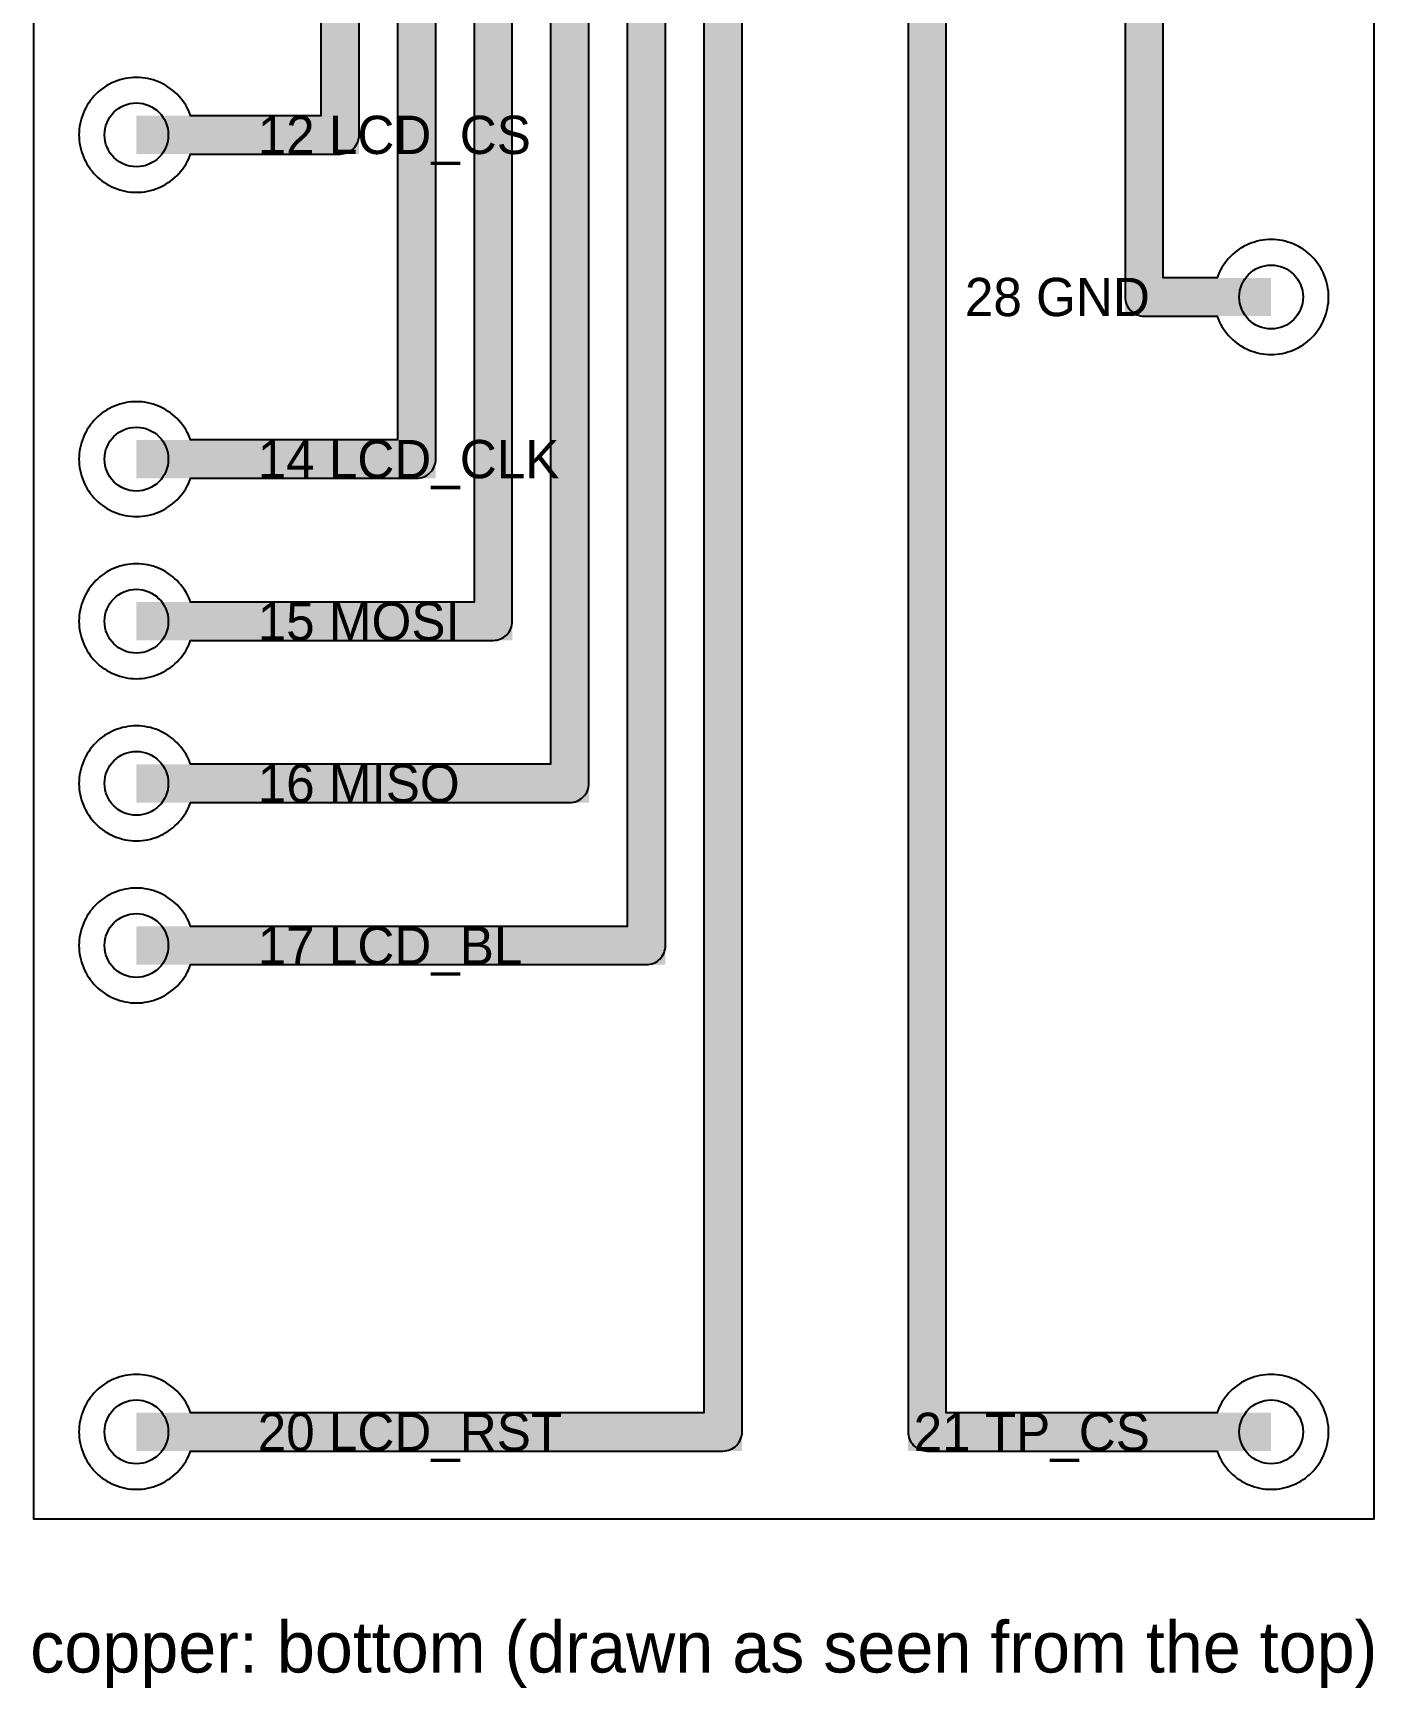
# Model space of a CAD drawing. Header units: millimetres. Extents: x 0 to 21, y -53.6 to 24.
# Drawn here: x -0.01 to 21, y -53.64 to -27.72 of the extents above; entities that cross this region are included whole.
import ezdxf
from ezdxf.enums import TextEntityAlignment as Align

# ---------------------------------------------------------------- set-up
doc = ezdxf.new("R2010")
doc.units = ezdxf.units.MM
for name, color, linetype in [('COPPER_BOTTOM', 1, 'Continuous'), ('DRILL', 5, 'Continuous'), ('NOTE', 8, 'Continuous'), ('OUTLINE', 7, 'Continuous'), ('SILK_TOP', 2, 'Continuous'), ('TRACK_CENTER', 3, 'Continuous')]:
    doc.layers.add(name, color=color, linetype=linetype)

msp = doc.modelspace()

# ---------------------------------------------------------------- linework, layer by layer
at = {"layer": 'COPPER_BOTTOM'}
for points in [[(8.1, 20.82), (8.1, -39.17), (2.458, -39.17), (2.457, -39.167), (2.441, -39.126), (2.424, -39.085), (2.404, -39.046), (2.382, -39.007), (2.358, -38.97), (2.333, -38.934), (2.306, -38.899), (2.277, -38.866), (2.246, -38.834), (2.214, -38.803), (2.181, -38.774), (2.146, -38.747), (2.11, -38.722), (2.073, -38.698), (2.034, -38.676), (1.995, -38.656), (1.954, -38.639), (1.913, -38.623), (1.871, -38.609), (1.829, -38.597), (1.786, -38.587), (1.742, -38.58), (1.698, -38.574), (1.654, -38.571), (1.61, -38.57), (1.566, -38.571), (1.522, -38.574), (1.478, -38.58), (1.434, -38.587), (1.391, -38.597), (1.349, -38.609), (1.307, -38.623), (1.266, -38.639), (1.225, -38.656), (1.186, -38.676), (1.147, -38.698), (1.11, -38.722), (1.074, -38.747), (1.039, -38.774), (1.006, -38.803), (0.974, -38.834), (0.943, -38.866), (0.914, -38.899), (0.887, -38.934), (0.862, -38.97), (0.838, -39.007), (0.816, -39.046), (0.796, -39.085), (0.779, -39.126), (0.763, -39.167), (0.749, -39.209), (0.737, -39.251), (0.727, -39.294), (0.72, -39.338), (0.714, -39.382), (0.711, -39.426), (0.71, -39.47), (0.711, -39.514), (0.714, -39.558), (0.72, -39.602), (0.727, -39.646), (0.737, -39.689), (0.749, -39.731), (0.763, -39.773), (0.779, -39.814), (0.796, -39.855), (0.816, -39.894), (0.838, -39.933), (0.862, -39.97), (0.887, -40.006), (0.914, -40.041), (0.943, -40.074), (0.974, -40.106), (1.006, -40.137), (1.039, -40.166), (1.074, -40.193), (1.11, -40.218), (1.147, -40.242), (1.186, -40.264), (1.225, -40.284), (1.266, -40.301), (1.307, -40.317), (1.349, -40.331), (1.391, -40.343), (1.434, -40.353), (1.478, -40.36), (1.522, -40.366), (1.566, -40.369), (1.61, -40.37), (1.654, -40.369), (1.698, -40.366), (1.742, -40.36), (1.786, -40.353), (1.829, -40.343), (1.871, -40.331), (1.913, -40.317), (1.954, -40.301), (1.995, -40.284), (2.034, -40.264), (2.073, -40.242), (2.11, -40.218), (2.146, -40.193), (2.181, -40.166), (2.214, -40.137), (2.246, -40.106), (2.277, -40.074), (2.306, -40.041), (2.333, -40.006), (2.358, -39.97), (2.382, -39.933), (2.404, -39.894), (2.424, -39.855), (2.441, -39.814), (2.457, -39.773), (2.458, -39.77), (8.4, -39.77), (8.429, -39.769), (8.459, -39.764), (8.487, -39.757), (8.515, -39.747), (8.541, -39.735), (8.567, -39.719), (8.59, -39.702), (8.612, -39.682), (8.632, -39.66), (8.649, -39.637), (8.665, -39.611), (8.677, -39.585), (8.687, -39.557), (8.694, -39.529), (8.699, -39.499), (8.7, -39.47), (8.7, 21.12)], [(6.9, 18.28), (6.9, -36.63), (2.458, -36.63), (2.457, -36.627), (2.441, -36.586), (2.424, -36.545), (2.404, -36.506), (2.382, -36.467), (2.358, -36.43), (2.333, -36.394), (2.306, -36.359), (2.277, -36.326), (2.246, -36.294), (2.214, -36.263), (2.181, -36.234), (2.146, -36.207), (2.11, -36.182), (2.073, -36.158), (2.034, -36.136), (1.995, -36.116), (1.954, -36.099), (1.913, -36.083), (1.871, -36.069), (1.829, -36.057), (1.786, -36.047), (1.742, -36.04), (1.698, -36.034), (1.654, -36.031), (1.61, -36.03), (1.566, -36.031), (1.522, -36.034), (1.478, -36.04), (1.434, -36.047), (1.391, -36.057), (1.349, -36.069), (1.307, -36.083), (1.266, -36.099), (1.225, -36.116), (1.186, -36.136), (1.147, -36.158), (1.11, -36.182), (1.074, -36.207), (1.039, -36.234), (1.006, -36.263), (0.974, -36.294), (0.943, -36.326), (0.914, -36.359), (0.887, -36.394), (0.862, -36.43), (0.838, -36.467), (0.816, -36.506), (0.796, -36.545), (0.779, -36.586), (0.763, -36.627), (0.749, -36.669), (0.737, -36.711), (0.727, -36.754), (0.72, -36.798), (0.714, -36.842), (0.711, -36.886), (0.71, -36.93), (0.711, -36.974), (0.714, -37.018), (0.72, -37.062), (0.727, -37.106), (0.737, -37.149), (0.749, -37.191), (0.763, -37.233), (0.779, -37.274), (0.796, -37.315), (0.816, -37.354), (0.838, -37.393), (0.862, -37.43), (0.887, -37.466), (0.914, -37.501), (0.943, -37.534), (0.974, -37.566), (1.006, -37.597), (1.039, -37.626), (1.074, -37.653), (1.11, -37.678), (1.147, -37.702), (1.186, -37.724), (1.225, -37.744), (1.266, -37.761), (1.307, -37.777), (1.349, -37.791), (1.391, -37.803), (1.434, -37.813), (1.478, -37.82), (1.522, -37.826), (1.566, -37.829), (1.61, -37.83), (1.654, -37.829), (1.698, -37.826), (1.742, -37.82), (1.786, -37.813), (1.829, -37.803), (1.871, -37.791), (1.913, -37.777), (1.954, -37.761), (1.995, -37.744), (2.034, -37.724), (2.073, -37.702), (2.11, -37.678), (2.146, -37.653), (2.181, -37.626), (2.214, -37.597), (2.246, -37.566), (2.277, -37.534), (2.306, -37.501), (2.333, -37.466), (2.358, -37.43), (2.382, -37.393), (2.404, -37.354), (2.424, -37.315), (2.441, -37.274), (2.457, -37.233), (2.458, -37.23), (7.2, -37.23), (7.229, -37.229), (7.259, -37.224), (7.287, -37.217), (7.315, -37.207), (7.341, -37.195), (7.367, -37.179), (7.39, -37.162), (7.412, -37.142), (7.432, -37.12), (7.449, -37.097), (7.465, -37.071), (7.477, -37.045), (7.487, -37.017), (7.494, -36.989), (7.499, -36.959), (7.5, -36.93), (7.5, 18.58)], [(9.3, 13.5), (9.3, -41.71), (2.458, -41.71), (2.457, -41.707), (2.457, -41.707), (2.441, -41.666), (2.424, -41.625), (2.404, -41.586), (2.382, -41.547), (2.358, -41.51), (2.333, -41.474), (2.306, -41.439), (2.277, -41.406), (2.246, -41.374), (2.214, -41.343), (2.181, -41.314), (2.146, -41.287), (2.11, -41.262), (2.073, -41.238), (2.034, -41.216), (1.995, -41.196), (1.954, -41.179), (1.913, -41.163), (1.871, -41.149), (1.829, -41.137), (1.786, -41.127), (1.742, -41.12), (1.698, -41.114), (1.654, -41.111), (1.61, -41.11), (1.566, -41.111), (1.522, -41.114), (1.478, -41.12), (1.434, -41.127), (1.391, -41.137), (1.349, -41.149), (1.307, -41.163), (1.266, -41.179), (1.225, -41.196), (1.186, -41.216), (1.147, -41.238), (1.11, -41.262), (1.074, -41.287), (1.039, -41.314), (1.006, -41.343), (0.974, -41.374), (0.943, -41.406), (0.914, -41.439), (0.887, -41.474), (0.862, -41.51), (0.838, -41.547), (0.816, -41.586), (0.796, -41.625), (0.779, -41.666), (0.763, -41.707), (0.749, -41.749), (0.737, -41.791), (0.727, -41.834), (0.72, -41.878), (0.714, -41.922), (0.711, -41.966), (0.71, -42.01), (0.711, -42.054), (0.714, -42.098), (0.72, -42.142), (0.727, -42.186), (0.737, -42.229), (0.749, -42.271), (0.763, -42.313), (0.779, -42.354), (0.796, -42.395), (0.816, -42.434), (0.838, -42.473), (0.862, -42.51), (0.887, -42.546), (0.914, -42.581), (0.943, -42.614), (0.974, -42.646), (1.006, -42.677), (1.039, -42.706), (1.074, -42.733), (1.11, -42.758), (1.147, -42.782), (1.186, -42.804), (1.225, -42.824), (1.266, -42.841), (1.307, -42.857), (1.349, -42.871), (1.391, -42.883), (1.434, -42.893), (1.478, -42.9), (1.522, -42.906), (1.566, -42.909), (1.61, -42.91), (1.654, -42.909), (1.698, -42.906), (1.742, -42.9), (1.786, -42.893), (1.829, -42.883), (1.871, -42.871), (1.913, -42.857), (1.954, -42.841), (1.995, -42.824), (2.034, -42.804), (2.073, -42.782), (2.11, -42.758), (2.146, -42.733), (2.181, -42.706), (2.214, -42.677), (2.246, -42.646), (2.277, -42.614), (2.306, -42.581), (2.333, -42.546), (2.358, -42.51), (2.382, -42.473), (2.404, -42.434), (2.424, -42.395), (2.441, -42.354), (2.457, -42.313), (2.458, -42.31), (9.6, -42.31), (9.629, -42.309), (9.659, -42.304), (9.687, -42.297), (9.715, -42.287), (9.741, -42.275), (9.767, -42.259), (9.79, -42.242), (9.812, -42.222), (9.832, -42.2), (9.849, -42.177), (9.865, -42.151), (9.877, -42.125), (9.887, -42.097), (9.894, -42.069), (9.899, -42.039), (9.9, -42.01), (9.9, 13.2)], [(5.7, 10.66), (5.7, -34.09), (2.458, -34.09), (2.457, -34.087), (2.441, -34.046), (2.424, -34.005), (2.404, -33.966), (2.382, -33.927), (2.358, -33.89), (2.333, -33.854), (2.306, -33.819), (2.277, -33.786), (2.246, -33.754), (2.214, -33.723), (2.181, -33.694), (2.146, -33.667), (2.11, -33.642), (2.073, -33.618), (2.034, -33.596), (1.995, -33.576), (1.954, -33.559), (1.913, -33.543), (1.871, -33.529), (1.829, -33.517), (1.786, -33.507), (1.742, -33.5), (1.698, -33.494), (1.654, -33.491), (1.61, -33.49), (1.566, -33.491), (1.522, -33.494), (1.478, -33.5), (1.434, -33.507), (1.391, -33.517), (1.349, -33.529), (1.307, -33.543), (1.266, -33.559), (1.225, -33.576), (1.186, -33.596), (1.147, -33.618), (1.11, -33.642), (1.074, -33.667), (1.039, -33.694), (1.006, -33.723), (0.974, -33.754), (0.943, -33.786), (0.914, -33.819), (0.887, -33.854), (0.862, -33.89), (0.838, -33.927), (0.816, -33.966), (0.796, -34.005), (0.779, -34.046), (0.763, -34.087), (0.749, -34.129), (0.737, -34.171), (0.727, -34.214), (0.72, -34.258), (0.714, -34.302), (0.711, -34.346), (0.71, -34.39), (0.711, -34.434), (0.714, -34.478), (0.72, -34.522), (0.727, -34.566), (0.737, -34.609), (0.749, -34.651), (0.763, -34.693), (0.779, -34.734), (0.796, -34.775), (0.816, -34.814), (0.838, -34.853), (0.862, -34.89), (0.887, -34.926), (0.914, -34.961), (0.943, -34.994), (0.974, -35.026), (1.006, -35.057), (1.039, -35.086), (1.074, -35.113), (1.11, -35.138), (1.147, -35.162), (1.186, -35.184), (1.225, -35.204), (1.266, -35.221), (1.307, -35.237), (1.349, -35.251), (1.391, -35.263), (1.434, -35.273), (1.478, -35.28), (1.522, -35.286), (1.566, -35.289), (1.61, -35.29), (1.654, -35.289), (1.698, -35.286), (1.742, -35.28), (1.786, -35.273), (1.829, -35.263), (1.871, -35.251), (1.913, -35.237), (1.954, -35.221), (1.995, -35.204), (2.034, -35.184), (2.073, -35.162), (2.11, -35.138), (2.146, -35.113), (2.181, -35.086), (2.214, -35.057), (2.246, -35.026), (2.277, -34.994), (2.306, -34.961), (2.333, -34.926), (2.358, -34.89), (2.382, -34.853), (2.404, -34.814), (2.424, -34.775), (2.441, -34.734), (2.457, -34.693), (2.458, -34.69), (6, -34.69), (6.029, -34.689), (6.059, -34.684), (6.087, -34.677), (6.115, -34.667), (6.141, -34.655), (6.167, -34.639), (6.19, -34.622), (6.212, -34.602), (6.232, -34.58), (6.249, -34.557), (6.265, -34.531), (6.277, -34.505), (6.287, -34.477), (6.294, -34.449), (6.299, -34.419), (6.3, -34.39), (6.3, 10.96)], [(10.5, 10.96), (10.5, -49.33), (2.458, -49.33), (2.457, -49.327), (2.441, -49.286), (2.424, -49.245), (2.404, -49.206), (2.382, -49.167), (2.358, -49.13), (2.333, -49.094), (2.306, -49.059), (2.277, -49.026), (2.246, -48.994), (2.214, -48.963), (2.181, -48.934), (2.146, -48.907), (2.11, -48.882), (2.073, -48.858), (2.034, -48.836), (1.995, -48.816), (1.954, -48.799), (1.913, -48.783), (1.871, -48.769), (1.829, -48.757), (1.786, -48.747), (1.742, -48.74), (1.698, -48.734), (1.654, -48.731), (1.61, -48.73), (1.566, -48.731), (1.522, -48.734), (1.478, -48.74), (1.434, -48.747), (1.391, -48.757), (1.349, -48.769), (1.307, -48.783), (1.266, -48.799), (1.225, -48.816), (1.186, -48.836), (1.147, -48.858), (1.11, -48.882), (1.074, -48.907), (1.039, -48.934), (1.006, -48.963), (0.974, -48.994), (0.943, -49.026), (0.914, -49.059), (0.887, -49.094), (0.862, -49.13), (0.838, -49.167), (0.816, -49.206), (0.796, -49.245), (0.779, -49.286), (0.763, -49.327), (0.749, -49.369), (0.737, -49.411), (0.727, -49.454), (0.72, -49.498), (0.714, -49.542), (0.711, -49.586), (0.71, -49.63), (0.711, -49.674), (0.714, -49.718), (0.72, -49.762), (0.727, -49.806), (0.737, -49.849), (0.749, -49.891), (0.763, -49.933), (0.779, -49.974), (0.796, -50.015), (0.816, -50.054), (0.838, -50.093), (0.862, -50.13), (0.887, -50.166), (0.914, -50.201), (0.943, -50.234), (0.974, -50.266), (1.006, -50.297), (1.039, -50.326), (1.074, -50.353), (1.11, -50.378), (1.147, -50.402), (1.186, -50.424), (1.225, -50.444), (1.266, -50.461), (1.307, -50.477), (1.349, -50.491), (1.391, -50.503), (1.434, -50.513), (1.478, -50.52), (1.522, -50.526), (1.566, -50.529), (1.61, -50.53), (1.654, -50.529), (1.698, -50.526), (1.742, -50.52), (1.786, -50.513), (1.829, -50.503), (1.871, -50.491), (1.913, -50.477), (1.954, -50.461), (1.995, -50.444), (2.034, -50.424), (2.073, -50.402), (2.11, -50.378), (2.146, -50.353), (2.181, -50.326), (2.214, -50.297), (2.246, -50.266), (2.277, -50.234), (2.306, -50.201), (2.333, -50.166), (2.358, -50.13), (2.382, -50.093), (2.404, -50.054), (2.424, -50.015), (2.441, -49.974), (2.457, -49.933), (2.458, -49.93), (10.8, -49.93), (10.829, -49.929), (10.859, -49.924), (10.887, -49.917), (10.915, -49.907), (10.941, -49.895), (10.967, -49.879), (10.99, -49.862), (11.012, -49.842), (11.032, -49.82), (11.049, -49.797), (11.065, -49.771), (11.077, -49.745), (11.087, -49.717), (11.094, -49.689), (11.099, -49.659), (11.1, -49.63), (11.1, 10.66)], [(4.5, 8.12), (4.5, -29.01), (2.458, -29.01), (2.457, -29.007), (2.441, -28.966), (2.424, -28.925), (2.404, -28.886), (2.382, -28.847), (2.358, -28.81), (2.333, -28.774), (2.306, -28.739), (2.277, -28.706), (2.246, -28.674), (2.214, -28.643), (2.181, -28.614), (2.146, -28.587), (2.11, -28.562), (2.073, -28.538), (2.034, -28.516), (1.995, -28.496), (1.954, -28.479), (1.913, -28.463), (1.871, -28.449), (1.829, -28.437), (1.786, -28.427), (1.742, -28.42), (1.698, -28.414), (1.654, -28.411), (1.61, -28.41), (1.566, -28.411), (1.522, -28.414), (1.478, -28.42), (1.434, -28.427), (1.391, -28.437), (1.349, -28.449), (1.307, -28.463), (1.266, -28.479), (1.225, -28.496), (1.186, -28.516), (1.147, -28.538), (1.11, -28.562), (1.074, -28.587), (1.039, -28.614), (1.006, -28.643), (0.974, -28.674), (0.943, -28.706), (0.914, -28.739), (0.887, -28.774), (0.862, -28.81), (0.838, -28.847), (0.816, -28.886), (0.796, -28.925), (0.779, -28.966), (0.763, -29.007), (0.749, -29.049), (0.737, -29.091), (0.727, -29.134), (0.72, -29.178), (0.714, -29.222), (0.711, -29.266), (0.71, -29.31), (0.711, -29.354), (0.714, -29.398), (0.72, -29.442), (0.727, -29.486), (0.737, -29.529), (0.749, -29.571), (0.763, -29.613), (0.779, -29.654), (0.796, -29.695), (0.816, -29.734), (0.838, -29.773), (0.862, -29.81), (0.887, -29.846), (0.914, -29.881), (0.943, -29.914), (0.974, -29.946), (1.006, -29.977), (1.039, -30.006), (1.074, -30.033), (1.11, -30.058), (1.147, -30.082), (1.186, -30.104), (1.225, -30.124), (1.266, -30.141), (1.307, -30.157), (1.349, -30.171), (1.391, -30.183), (1.434, -30.193), (1.478, -30.2), (1.522, -30.206), (1.566, -30.209), (1.61, -30.21), (1.654, -30.209), (1.698, -30.206), (1.742, -30.2), (1.786, -30.193), (1.829, -30.183), (1.871, -30.171), (1.913, -30.157), (1.954, -30.141), (1.995, -30.124), (2.034, -30.104), (2.073, -30.082), (2.11, -30.058), (2.146, -30.033), (2.181, -30.006), (2.214, -29.977), (2.246, -29.946), (2.277, -29.914), (2.306, -29.881), (2.333, -29.846), (2.358, -29.81), (2.382, -29.773), (2.404, -29.734), (2.424, -29.695), (2.441, -29.654), (2.457, -29.613), (2.458, -29.61), (4.8, -29.61), (4.829, -29.609), (4.859, -29.604), (4.887, -29.597), (4.915, -29.587), (4.941, -29.575), (4.967, -29.559), (4.99, -29.542), (5.012, -29.522), (5.032, -29.5), (5.049, -29.477), (5.065, -29.451), (5.077, -29.425), (5.087, -29.397), (5.094, -29.369), (5.099, -29.339), (5.1, -29.31), (5.1, 8.42)], [(13.7, 5.88), (13.7, -49.63), (13.701, -49.659), (13.706, -49.689), (13.713, -49.717), (13.723, -49.745), (13.735, -49.771), (13.751, -49.797), (13.768, -49.82), (13.788, -49.842), (13.81, -49.862), (13.833, -49.879), (13.859, -49.895), (13.885, -49.907), (13.913, -49.917), (13.941, -49.924), (13.971, -49.929), (14, -49.93), (18.542, -49.93), (18.543, -49.933), (18.559, -49.974), (18.576, -50.015), (18.596, -50.054), (18.618, -50.093), (18.642, -50.13), (18.667, -50.166), (18.694, -50.201), (18.723, -50.234), (18.754, -50.266), (18.786, -50.297), (18.819, -50.326), (18.854, -50.353), (18.89, -50.378), (18.927, -50.402), (18.966, -50.424), (19.005, -50.444), (19.046, -50.461), (19.087, -50.477), (19.129, -50.491), (19.171, -50.503), (19.214, -50.513), (19.258, -50.52), (19.302, -50.526), (19.346, -50.529), (19.39, -50.53), (19.434, -50.529), (19.478, -50.526), (19.522, -50.52), (19.566, -50.513), (19.609, -50.503), (19.651, -50.491), (19.693, -50.477), (19.734, -50.461), (19.775, -50.444), (19.814, -50.424), (19.853, -50.402), (19.89, -50.378), (19.926, -50.353), (19.961, -50.326), (19.994, -50.297), (20.026, -50.266), (20.057, -50.234), (20.086, -50.201), (20.113, -50.166), (20.138, -50.13), (20.162, -50.093), (20.184, -50.054), (20.204, -50.015), (20.221, -49.974), (20.237, -49.933), (20.251, -49.891), (20.263, -49.849), (20.273, -49.806), (20.28, -49.762), (20.286, -49.718), (20.289, -49.674), (20.29, -49.63), (20.289, -49.586), (20.286, -49.542), (20.28, -49.498), (20.273, -49.454), (20.263, -49.411), (20.251, -49.369), (20.237, -49.327), (20.221, -49.286), (20.204, -49.245), (20.184, -49.206), (20.162, -49.167), (20.138, -49.13), (20.113, -49.094), (20.086, -49.059), (20.057, -49.026), (20.026, -48.994), (19.994, -48.963), (19.961, -48.934), (19.926, -48.907), (19.89, -48.882), (19.853, -48.858), (19.814, -48.836), (19.775, -48.816), (19.734, -48.799), (19.693, -48.783), (19.651, -48.769), (19.609, -48.757), (19.566, -48.747), (19.522, -48.74), (19.478, -48.734), (19.434, -48.731), (19.39, -48.73), (19.346, -48.731), (19.302, -48.734), (19.258, -48.74), (19.214, -48.747), (19.171, -48.757), (19.129, -48.769), (19.087, -48.783), (19.046, -48.799), (19.005, -48.816), (18.966, -48.836), (18.927, -48.858), (18.89, -48.882), (18.854, -48.907), (18.819, -48.934), (18.786, -48.963), (18.754, -48.994), (18.723, -49.026), (18.694, -49.059), (18.667, -49.094), (18.642, -49.13), (18.618, -49.167), (18.596, -49.206), (18.576, -49.245), (18.559, -49.286), (18.543, -49.327), (18.542, -49.33), (14.3, -49.33), (14.3, 5.58)], [(17.1, -6.45), (17.1, -31.85), (17.101, -31.879), (17.106, -31.909), (17.113, -31.937), (17.123, -31.965), (17.135, -31.991), (17.151, -32.017), (17.168, -32.04), (17.188, -32.062), (17.21, -32.082), (17.233, -32.099), (17.259, -32.115), (17.285, -32.127), (17.313, -32.137), (17.341, -32.144), (17.371, -32.149), (17.4, -32.15), (18.542, -32.15), (18.543, -32.153), (18.559, -32.194), (18.576, -32.235), (18.596, -32.274), (18.618, -32.313), (18.642, -32.35), (18.667, -32.386), (18.694, -32.421), (18.723, -32.454), (18.754, -32.486), (18.786, -32.517), (18.819, -32.546), (18.854, -32.573), (18.89, -32.598), (18.927, -32.622), (18.966, -32.644), (19.005, -32.664), (19.046, -32.681), (19.087, -32.697), (19.129, -32.711), (19.171, -32.723), (19.214, -32.733), (19.258, -32.74), (19.302, -32.746), (19.346, -32.749), (19.39, -32.75), (19.434, -32.749), (19.478, -32.746), (19.522, -32.74), (19.566, -32.733), (19.609, -32.723), (19.651, -32.711), (19.693, -32.697), (19.734, -32.681), (19.775, -32.664), (19.814, -32.644), (19.853, -32.622), (19.89, -32.598), (19.926, -32.573), (19.961, -32.546), (19.994, -32.517), (20.026, -32.486), (20.057, -32.454), (20.086, -32.421), (20.113, -32.386), (20.138, -32.35), (20.162, -32.313), (20.184, -32.274), (20.204, -32.235), (20.221, -32.194), (20.237, -32.153), (20.251, -32.111), (20.263, -32.069), (20.273, -32.026), (20.28, -31.982), (20.286, -31.938), (20.289, -31.894), (20.29, -31.85), (20.289, -31.806), (20.286, -31.762), (20.28, -31.718), (20.273, -31.674), (20.263, -31.631), (20.251, -31.589), (20.237, -31.547), (20.221, -31.506), (20.204, -31.465), (20.184, -31.426), (20.162, -31.387), (20.138, -31.35), (20.113, -31.314), (20.086, -31.279), (20.057, -31.246), (20.026, -31.214), (19.994, -31.183), (19.961, -31.154), (19.926, -31.127), (19.89, -31.102), (19.853, -31.078), (19.814, -31.056), (19.775, -31.036), (19.734, -31.019), (19.693, -31.003), (19.651, -30.989), (19.609, -30.977), (19.566, -30.967), (19.522, -30.96), (19.478, -30.954), (19.434, -30.951), (19.39, -30.95), (19.346, -30.951), (19.302, -30.954), (19.258, -30.96), (19.214, -30.967), (19.171, -30.977), (19.129, -30.989), (19.087, -31.003), (19.046, -31.019), (19.005, -31.036), (18.966, -31.056), (18.927, -31.078), (18.89, -31.102), (18.854, -31.127), (18.819, -31.154), (18.786, -31.183), (18.754, -31.214), (18.723, -31.246), (18.694, -31.279), (18.667, -31.314), (18.642, -31.35), (18.618, -31.387), (18.596, -31.426), (18.576, -31.465), (18.559, -31.506), (18.543, -31.547), (18.542, -31.55), (17.7, -31.55), (17.7, -6.75)]]:
    msp.add_lwpolyline(points, dxfattribs=at)
at = {"layer": 'DRILL'}
for centre in [(1.61, -29.31), (19.39, -31.85), (1.61, -34.39), (1.61, -36.93), (1.61, -39.47), (1.61, -42.01), (1.61, -49.63), (19.39, -49.63)]:
    msp.add_circle(centre, 0.5, dxfattribs=at)
at = {"layer": 'OUTLINE'}
msp.add_lwpolyline([(21, 24), (21, -51), (0, -51), (0, 24), (21, 24)], close=True, dxfattribs=at)
at = {"layer": 'TRACK_CENTER', "const_width": 0.6}
for points in [[(2.88, 21.12), (8.4, 21.12), (8.4, -39.47), (1.61, -39.47)], [(2.88, 18.58), (7.2, 18.58), (7.2, -36.93), (1.61, -36.93)], [(18.12, 18.58), (19.9, 18.58), (19.9, 1.4), (17.4, 1.4), (17.4, -31.85), (19.39, -31.85)], [(18.12, 13.5), (9.6, 13.5), (9.6, -42.01), (1.61, -42.01)], [(2.88, 10.96), (6, 10.96), (6, -34.39), (1.61, -34.39)], [(18.12, 10.96), (10.8, 10.96), (10.8, -49.63), (1.61, -49.63)], [(2.88, 8.42), (4.8, 8.42), (4.8, -29.31), (1.61, -29.31)], [(18.12, 5.88), (14, 5.88), (14, -49.63), (19.39, -49.63)]]:
    msp.add_lwpolyline(points, dxfattribs=at)

# ---------------------------------------------------------------- texts
at = {"layer": 'NOTE'}
msp.add_text('copper: bottom (drawn as seen from the top)', height=0.8, dxfattribs=at).set_placement((10.5, -53), align=Align.MIDDLE_CENTER)
at = {"layer": 'SILK_TOP'}
for s, p in [('12 LCD_CS', (3.51, -29.31)), ('14 LCD_CLK', (3.51, -34.39)), ('15 MOSI', (3.51, -36.93)), ('16 MISO', (3.51, -39.47)), ('17 LCD_BL', (3.51, -42.01)), ('20 LCD_RST', (3.51, -49.63))]:
    msp.add_text(s, height=0.6, dxfattribs=at).set_placement(p, align=Align.MIDDLE_LEFT)
for s, p in [('28 GND', (17.49, -31.85)), ('21 TP_CS', (17.49, -49.63))]:
    msp.add_text(s, height=0.6, dxfattribs=at).set_placement(p, align=Align.MIDDLE_RIGHT)

doc.saveas('drawing.dxf')
